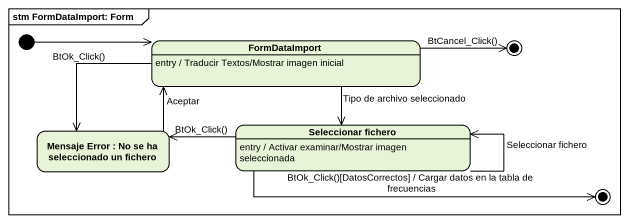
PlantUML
@startuml
mainframe stm FormDataImport: Form
hide empty description
state FormDataImport
FormDataImport : entry / Traducir Textos/Mostrar imagen inicial
state final1 <<end>>
state "Mensaje Error : No se ha seleccionado un fichero" as Mensaje_Error
state "Seleccionar fichero" as Seleccionar_fichero
Seleccionar_fichero : entry / Activar examinar/Mostrar imagen seleccionada
state final2 <<end>>
[*] -right-> FormDataImport
FormDataImport -right-> final1 : BtCancel_Click()
FormDataImport -left-> Mensaje_Error : BtOk_Click()
FormDataImport --> Seleccionar_fichero : Tipo de archivo seleccionado
Mensaje_Error -right-> FormDataImport : Aceptar
Seleccionar_fichero -left-> Mensaje_Error : BtOk_Click()
Seleccionar_fichero --> Seleccionar_fichero : Seleccionar fichero
Seleccionar_fichero -right-> final2 : BtOk_Click()[DatosCorrectos] / Cargar datos en la tabla de frecuencias
@enduml
